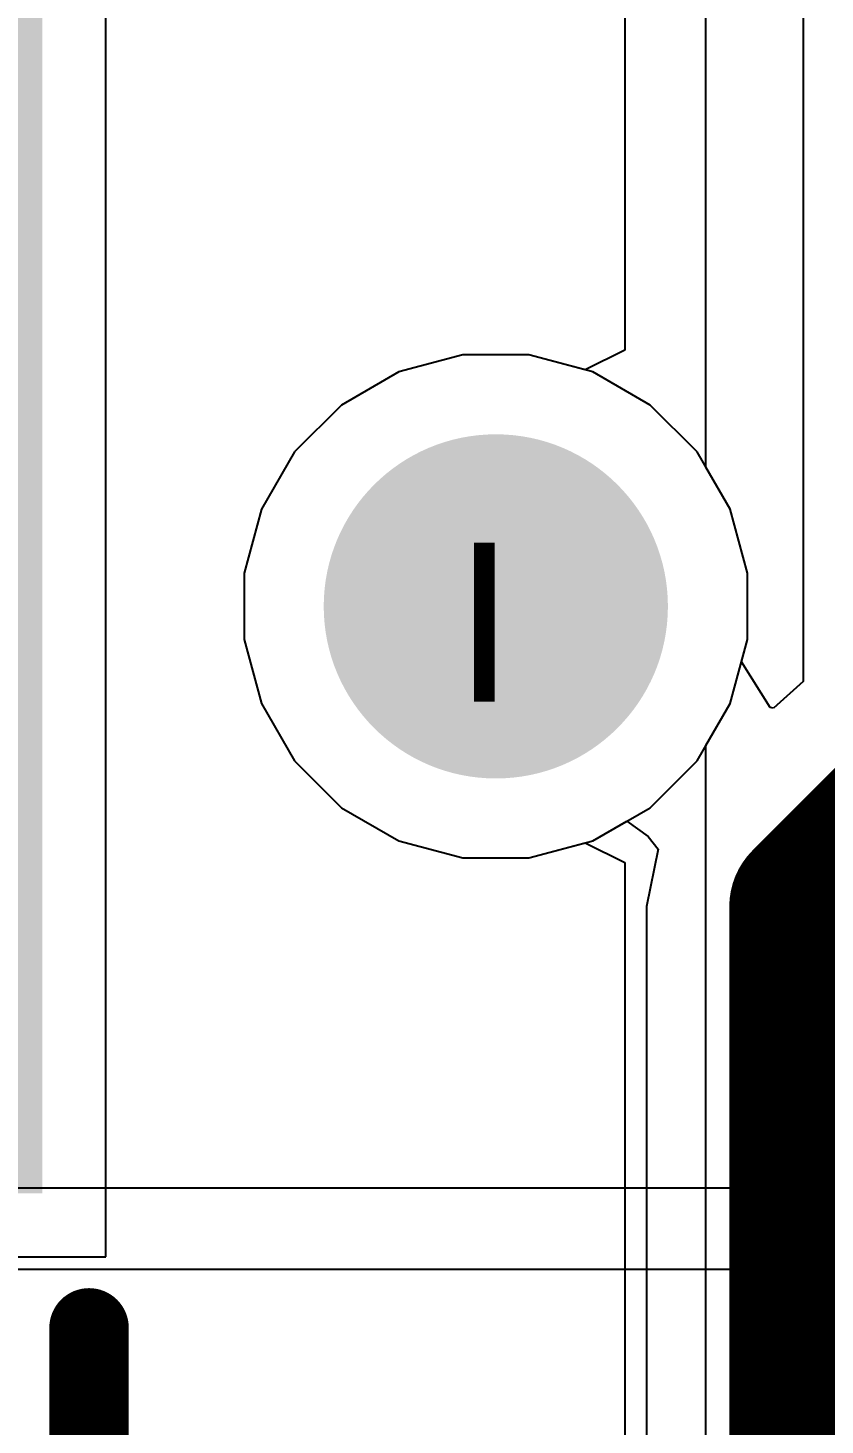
# Model space of a CAD drawing. Header units: inches. Extents: x 0 to 208, y 0 to 213.
# Drawn here: x 1.2417 to 1.342, y 2.8862 to 3.062 of the extents above; entities that cross this region are included whole.
import ezdxf

# ---------------------------------------------------------------- set-up
doc = ezdxf.new("R2010")
doc.units = ezdxf.units.IN
doc.header["$MEASUREMENT"] = 0
for name, color, linetype in [('Bottom Layer', 5, 'Continuous'), ('Bottom Solder', 6, 'Continuous'), ('Drill Drawing', 1, 'Continuous'), ('L2_GND1', 16, 'Continuous'), ('L3_SIG1', 76, 'Continuous'), ('L4_PWR', 90, 'Continuous'), ('L5_GND2', 156, 'Continuous'), ('L6_SIG2', 130, 'Continuous'), ('L7_GND3', 216, 'Continuous'), ('Pad Holes', 156, 'Continuous'), ('Top Layer', 1, 'Continuous'), ('Top Overlay', 2, 'Continuous'), ('Top Solder', 216, 'Continuous')]:
    doc.layers.add(name, color=color, linetype=linetype)
doc.styles.add('Arial', font='', dxfattribs={"height": 0.2})
doc.styles.get('Arial').set_extended_font_data('Arial')

# ---------------------------------------------------------------- blocks, each defined once
blk = doc.blocks.new('AS0B826_S78B_7H_8')
at = {"layer": 'Bottom Solder'}
h = blk.add_hatch(color=6, dxfattribs=at)
edge = h.paths.add_edge_path()
edge.add_arc((-1.6141731, 0.8614554), 0.004, 0, 360)
at = {"layer": 'Pad Holes'}
h = blk.add_hatch(color=7, dxfattribs=at)
edge = h.paths.add_edge_path()
edge.add_arc((-1.6141731, 0.8614554), 0.0216535, 0, 360)
at = {"layer": 'Top Solder'}
blk.add_hatch(color=216, dxfattribs=at).paths.add_polyline_path([(-1.7933383, 0.9943634), (-1.6712283, 0.9943634), (-1.6712283, 0.7876074), (-1.7933383, 0.7876074)])
h = blk.add_hatch(color=216, dxfattribs=at)
edge = h.paths.add_edge_path()
edge.add_arc((-1.6141731, 0.8614554), 0.004, 0, 360)
at = {"layer": 'Top Overlay'}
for points in [[(-1.6653531, 0.6764154, 0.01, 0.01, 0), (-1.6653531, 0.7706674, 0.01, 0.01, 0)], [(-1.6658614, 0.7645495, 0.0005, 0.0005, 0), (-1.6658614, 0.7685459, 0.0005, 0.0005, 0)], [(-1.6658614, 0.7572228, 0.0005, 0.0005, 0), (-1.6658614, 0.7645495, 0.0005, 0.0005, 0)]]:
    blk.add_lwpolyline(points, format="xyseb", dxfattribs=at)
for points in [[(-1.6678531, 0.7706674, 0.005, 0.005, 1), (-1.6628531, 0.7706674, 0.005, 0.005, 1)], [(-1.6659864, 0.7685459, 0.00025, 0.00025, 1), (-1.6657364, 0.7685459, 0.00025, 0.00025, 1)], [(-1.6659864, 0.7645495, 0.00025, 0.00025, 1), (-1.6657364, 0.7645495, 0.00025, 0.00025, 1)], [(-1.6659864, 0.7645495, 0.00025, 0.00025, 1), (-1.6657364, 0.7645495, 0.00025, 0.00025, 1)]]:
    blk.add_lwpolyline(points, format="xyseb", close=True, dxfattribs=at)

msp = doc.modelspace()

# ---------------------------------------------------------------- linework, layer by layer
at = {"layer": 'Bottom Layer'}
for p, q in [((1.2963985, 3.0208644), (1.288348, 3.0187072)), ((1.3047331, 3.0208644), (1.2963985, 3.0208644)), ((1.3127836, 3.0187072), (1.3047331, 3.0208644)), ((1.288348, 3.0187072), (1.2811301, 3.01454)), ((1.3200015, 3.01454), (1.3127836, 3.0187072)), ((1.2811301, 3.01454), (1.2752367, 3.0086466)), ((1.3258949, 3.0086466), (1.3200015, 3.01454)), ((1.2752367, 3.0086466), (1.2710695, 3.0014287)), ((1.3300621, 3.0014287), (1.3258949, 3.0086466)), ((1.2710695, 3.0014287), (1.2689123, 2.9933782)), ((1.3322193, 2.9933782), (1.3300621, 3.0014287)), ((1.2689123, 2.9933782), (1.2689123, 2.9850436)), ((1.3322193, 2.9850436), (1.3322193, 2.9933782)), ((1.2689123, 2.9850436), (1.2710695, 2.9769931)), ((1.3300621, 2.9769931), (1.3322193, 2.9850436)), ((1.2710695, 2.9769931), (1.2752367, 2.9697752)), ((1.3258949, 2.9697752), (1.3300621, 2.9769931)), ((1.2752367, 2.9697752), (1.2811301, 2.9638818)), ((1.3200015, 2.9638818), (1.3258949, 2.9697752)), ((1.2811301, 2.9638818), (1.288348, 2.9597146)), ((1.3127836, 2.9597146), (1.3200015, 2.9638818)), ((1.288348, 2.9597146), (1.2963985, 2.9575574)), ((1.3047331, 2.9575574), (1.3127836, 2.9597146)), ((1.2963985, 2.9575574), (1.3047331, 2.9575574))]:
    msp.add_line(p, q, dxfattribs=at)
at = {"layer": 'L2_GND1'}
for p, q in [((1.2963985, 3.0208644), (1.288348, 3.0187072)), ((1.3047331, 3.0208644), (1.2963985, 3.0208644)), ((1.3127836, 3.0187072), (1.3047331, 3.0208644)), ((1.288348, 3.0187072), (1.2811301, 3.01454)), ((1.3200015, 3.01454), (1.3127836, 3.0187072)), ((1.2811301, 3.01454), (1.2752367, 3.0086466)), ((1.3258949, 3.0086466), (1.3200015, 3.01454)), ((1.2752367, 3.0086466), (1.2710695, 3.0014287)), ((1.3300621, 3.0014287), (1.3258949, 3.0086466)), ((1.2710695, 3.0014287), (1.2689123, 2.9933782)), ((1.3322193, 2.9933782), (1.3300621, 3.0014287)), ((1.2689123, 2.9933782), (1.2689123, 2.9850436)), ((1.3322193, 2.9850436), (1.3322193, 2.9933782)), ((1.2689123, 2.9850436), (1.2710695, 2.9769931)), ((1.3300621, 2.9769931), (1.3322193, 2.9850436)), ((1.2710695, 2.9769931), (1.2752367, 2.9697752)), ((1.3258949, 2.9697752), (1.3300621, 2.9769931)), ((1.2752367, 2.9697752), (1.2811301, 2.9638818)), ((1.3200015, 2.9638818), (1.3258949, 2.9697752)), ((1.2811301, 2.9638818), (1.288348, 2.9597146)), ((1.3127836, 2.9597146), (1.3200015, 2.9638818)), ((1.288348, 2.9597146), (1.2963985, 2.9575574)), ((1.3047331, 2.9575574), (1.3127836, 2.9597146)), ((1.2963985, 2.9575574), (1.3047331, 2.9575574))]:
    msp.add_line(p, q, dxfattribs=at)
at = {"layer": 'L3_SIG1'}
for p, q in [((1.2963985, 3.0208644), (1.288348, 3.0187072)), ((1.3047331, 3.0208644), (1.2963985, 3.0208644)), ((1.3127836, 3.0187072), (1.3047331, 3.0208644)), ((1.288348, 3.0187072), (1.2811301, 3.01454)), ((1.3200015, 3.01454), (1.3127836, 3.0187072)), ((1.2811301, 3.01454), (1.2752367, 3.0086466)), ((1.3258949, 3.0086466), (1.3200015, 3.01454)), ((1.2752367, 3.0086466), (1.2710695, 3.0014287)), ((1.3300621, 3.0014287), (1.3258949, 3.0086466)), ((1.2710695, 3.0014287), (1.2689123, 2.9933782)), ((1.3322193, 2.9933782), (1.3300621, 3.0014287)), ((1.2689123, 2.9933782), (1.2689123, 2.9850436)), ((1.3322193, 2.9850436), (1.3322193, 2.9933782)), ((1.2689123, 2.9850436), (1.2710695, 2.9769931)), ((1.3300621, 2.9769931), (1.3322193, 2.9850436)), ((1.2710695, 2.9769931), (1.2752367, 2.9697752)), ((1.3258949, 2.9697752), (1.3300621, 2.9769931)), ((1.2752367, 2.9697752), (1.2811301, 2.9638818)), ((1.3200015, 2.9638818), (1.3258949, 2.9697752)), ((1.2811301, 2.9638818), (1.288348, 2.9597146)), ((1.3127836, 2.9597146), (1.3200015, 2.9638818)), ((1.288348, 2.9597146), (1.2963985, 2.9575574)), ((1.3047331, 2.9575574), (1.3127836, 2.9597146)), ((1.2963985, 2.9575574), (1.3047331, 2.9575574)), ((1.3521199, 2.916), (0.8062099, 2.916)), ((0.8062099, 2.9058041), (1.350189, 2.9058041))]:
    msp.add_line(p, q, dxfattribs=at)
at = {"layer": 'L4_PWR'}
for p, q in [((1.3168041, 3.2570409), (1.3168041, 3.0214448)), ((1.327, 3.0067325), (1.327, 3.2570409)), ((1.2963985, 3.0208644), (1.288348, 3.0187072)), ((1.3047331, 3.0208644), (1.2963985, 3.0208644)), ((1.311804, 3.0189697), (1.3047331, 3.0208644)), ((1.3168041, 3.0214448), (1.311804, 3.0189697)), ((1.288348, 3.0187072), (1.2811301, 3.01454)), ((1.2811301, 3.01454), (1.2752367, 3.0086466)), ((1.2752367, 3.0086466), (1.2710695, 3.0014287)), ((1.3300621, 3.0014287), (1.327, 3.0067325)), ((1.2710695, 3.0014287), (1.2689123, 2.9933782)), ((1.3322193, 2.9933782), (1.3300621, 3.0014287)), ((1.2689123, 2.9933782), (1.2689123, 2.9850436)), ((1.3322193, 2.9850436), (1.3322193, 2.9933782)), ((1.2689123, 2.9850436), (1.2710695, 2.9769931)), ((1.3300621, 2.9769931), (1.3322193, 2.9850436)), ((1.2710695, 2.9769931), (1.2752367, 2.9697752)), ((1.327, 2.9716893), (1.3300621, 2.9769931)), ((1.327, 2.7961689), (1.327, 2.9716893)), ((1.2752367, 2.9697752), (1.2811301, 2.9638818)), ((1.2811301, 2.9638818), (1.288348, 2.9597146)), ((1.288348, 2.9597146), (1.2963985, 2.9575574)), ((1.3047331, 2.9575574), (1.311804, 2.9594521)), ((1.311804, 2.9594521), (1.3168041, 2.956977)), ((1.2963985, 2.9575574), (1.3047331, 2.9575574)), ((1.3168041, 2.956977), (1.3168041, 2.7961689))]:
    msp.add_line(p, q, dxfattribs=at)
at = {"layer": 'L5_GND2'}
for p, q in [((1.2963985, 3.0208644), (1.288348, 3.0187072)), ((1.3047331, 3.0208644), (1.2963985, 3.0208644)), ((1.3127836, 3.0187072), (1.3047331, 3.0208644)), ((1.288348, 3.0187072), (1.2811301, 3.01454)), ((1.3200015, 3.01454), (1.3127836, 3.0187072)), ((1.2811301, 3.01454), (1.2752367, 3.0086466)), ((1.3258949, 3.0086466), (1.3200015, 3.01454)), ((1.2752367, 3.0086466), (1.2710695, 3.0014287)), ((1.3300621, 3.0014287), (1.3258949, 3.0086466)), ((1.2710695, 3.0014287), (1.2689123, 2.9933782)), ((1.3322193, 2.9933782), (1.3300621, 3.0014287)), ((1.2689123, 2.9933782), (1.2689123, 2.9850436)), ((1.3322193, 2.9850436), (1.3322193, 2.9933782)), ((1.2689123, 2.9850436), (1.2710695, 2.9769931)), ((1.3300621, 2.9769931), (1.3322193, 2.9850436)), ((1.2710695, 2.9769931), (1.2752367, 2.9697752)), ((1.3258949, 2.9697752), (1.3300621, 2.9769931)), ((1.2752367, 2.9697752), (1.2811301, 2.9638818)), ((1.3200015, 2.9638818), (1.3258949, 2.9697752)), ((1.2811301, 2.9638818), (1.288348, 2.9597146)), ((1.3127836, 2.9597146), (1.3200015, 2.9638818)), ((1.288348, 2.9597146), (1.2963985, 2.9575574)), ((1.3047331, 2.9575574), (1.3127836, 2.9597146)), ((1.2963985, 2.9575574), (1.3047331, 2.9575574))]:
    msp.add_line(p, q, dxfattribs=at)
at = {"layer": 'L6_SIG2'}
for p, q in [((1.2963985, 3.0208644), (1.288348, 3.0187072)), ((1.3047331, 3.0208644), (1.2963985, 3.0208644)), ((1.3127836, 3.0187072), (1.3047331, 3.0208644)), ((1.288348, 3.0187072), (1.2811301, 3.01454)), ((1.3200015, 3.01454), (1.3127836, 3.0187072)), ((1.2811301, 3.01454), (1.2752367, 3.0086466)), ((1.3258949, 3.0086466), (1.3200015, 3.01454)), ((1.2752367, 3.0086466), (1.2710695, 3.0014287)), ((1.3300621, 3.0014287), (1.3258949, 3.0086466)), ((1.2710695, 3.0014287), (1.2689123, 2.9933782)), ((1.3322193, 2.9933782), (1.3300621, 3.0014287)), ((1.2689123, 2.9933782), (1.2689123, 2.9850436)), ((1.3322193, 2.9850436), (1.3322193, 2.9933782)), ((1.2689123, 2.9850436), (1.2710695, 2.9769931)), ((1.3300621, 2.9769931), (1.3322193, 2.9850436)), ((1.2710695, 2.9769931), (1.2752367, 2.9697752)), ((1.3258949, 2.9697752), (1.3300621, 2.9769931)), ((1.2752367, 2.9697752), (1.2811301, 2.9638818)), ((1.3200015, 2.9638818), (1.3258949, 2.9697752)), ((1.2811301, 2.9638818), (1.288348, 2.9597146)), ((1.3127836, 2.9597146), (1.3200015, 2.9638818)), ((1.288348, 2.9597146), (1.2963985, 2.9575574)), ((1.3047331, 2.9575574), (1.3127836, 2.9597146)), ((1.2963985, 2.9575574), (1.3047331, 2.9575574))]:
    msp.add_line(p, q, dxfattribs=at)
at = {"layer": 'L7_GND3'}
for p, q in [((1.2963985, 3.0208644), (1.288348, 3.0187072)), ((1.3047331, 3.0208644), (1.2963985, 3.0208644)), ((1.3127836, 3.0187072), (1.3047331, 3.0208644)), ((1.288348, 3.0187072), (1.2811301, 3.01454)), ((1.3200015, 3.01454), (1.3127836, 3.0187072)), ((1.2811301, 3.01454), (1.2752367, 3.0086466)), ((1.3258949, 3.0086466), (1.3200015, 3.01454)), ((1.2752367, 3.0086466), (1.2710695, 3.0014287)), ((1.3300621, 3.0014287), (1.3258949, 3.0086466)), ((1.2710695, 3.0014287), (1.2689123, 2.9933782)), ((1.3322193, 2.9933782), (1.3300621, 3.0014287)), ((1.2689123, 2.9933782), (1.2689123, 2.9850436)), ((1.3322193, 2.9850436), (1.3322193, 2.9933782)), ((1.2689123, 2.9850436), (1.2710695, 2.9769931)), ((1.3300621, 2.9769931), (1.3322193, 2.9850436)), ((1.2710695, 2.9769931), (1.2752367, 2.9697752)), ((1.3258949, 2.9697752), (1.3300621, 2.9769931)), ((1.2752367, 2.9697752), (1.2811301, 2.9638818)), ((1.3200015, 2.9638818), (1.3258949, 2.9697752)), ((1.2811301, 2.9638818), (1.288348, 2.9597146)), ((1.3127836, 2.9597146), (1.3200015, 2.9638818)), ((1.288348, 2.9597146), (1.2963985, 2.9575574)), ((1.3047331, 2.9575574), (1.3127836, 2.9597146)), ((1.2963985, 2.9575574), (1.3047331, 2.9575574))]:
    msp.add_line(p, q, dxfattribs=at)
at = {"layer": 'Top Layer'}
for p, q in [((1.2515106, 2.9073629), (1.2515106, 3.1301189)), ((1.339224, 3.0776362), (1.339224, 2.9797545)), ((1.2963985, 3.0208644), (1.288348, 3.0187072)), ((1.3047331, 3.0208644), (1.2963985, 3.0208644)), ((1.3127836, 3.0187072), (1.3047331, 3.0208644)), ((1.288348, 3.0187072), (1.2811301, 3.01454)), ((1.3200015, 3.01454), (1.3127836, 3.0187072)), ((1.2811301, 3.01454), (1.2752367, 3.0086466)), ((1.3258949, 3.0086466), (1.3200015, 3.01454)), ((1.2752367, 3.0086466), (1.2710695, 3.0014287)), ((1.3300621, 3.0014287), (1.3258949, 3.0086466)), ((1.2710695, 3.0014287), (1.2689123, 2.9933782)), ((1.3322193, 2.9933782), (1.3300621, 3.0014287)), ((1.2689123, 2.9933782), (1.2689123, 2.9850436)), ((1.3322193, 2.9850436), (1.3322193, 2.9933782)), ((1.2689123, 2.9850436), (1.2710695, 2.9769931)), ((1.3314633, 2.9822222), (1.3322193, 2.9850436)), ((1.3351046, 2.9764932), (1.3314633, 2.9822222)), ((1.339224, 2.9797545), (1.3355242, 2.9764183)), ((1.2710695, 2.9769931), (1.2752367, 2.9697752)), ((1.3355242, 2.9764183), (1.3351046, 2.9764932)), ((1.2752367, 2.9697752), (1.2811301, 2.9638818)), ((1.2811301, 2.9638818), (1.288348, 2.9597146)), ((1.3127836, 2.9597146), (1.3170489, 2.9621772)), ((1.3170489, 2.9621772), (1.3197195, 2.9602354)), ((1.288348, 2.9597146), (1.2963985, 2.9575574)), ((1.3047331, 2.9575574), (1.3127836, 2.9597146)), ((1.3197195, 2.9602354), (1.3209851, 2.9586762)), ((1.2963985, 2.9575574), (1.3047331, 2.9575574)), ((1.3209851, 2.9586762), (1.319544, 2.9514309)), ((1.319544, 2.9514309), (1.319544, 2.8415731)), ((1.1134006, 2.9073629), (1.2515106, 2.9073629))]:
    msp.add_line(p, q, dxfattribs=at)
for points in [[(1.3399358, 2.9514309, 0.02, 0.02, 0), (1.3596158, 2.9711109, 0.02, 0.02, 0)], [(1.3399358, 2.8415731, 0.02, 0.02, 0), (1.3399358, 2.9514309, 0.02, 0.02, 0)]]:
    msp.add_lwpolyline(points, format="xyseb", dxfattribs=at)
msp.add_lwpolyline([(1.3349358, 2.9514309, 0.01, 0.01, 1), (1.3449358, 2.9514309, 0.01, 0.01, 1)], format="xyseb", close=True, dxfattribs=at)
msp.add_lwpolyline([(1.3349358, 2.9514309, 0.01, 0.01, 1), (1.3449358, 2.9514309, 0.01, 0.01, 1)], format="xyseb", close=True, dxfattribs=at)

# ---------------------------------------------------------------- block references
msp.add_blockref('AS0B826_S78B_7H_8', (2.9147389, 2.1277555))

# ---------------------------------------------------------------- texts
at = {"layer": 'Drill Drawing', "style": 'Arial'}
msp.add_text('I', height=0.02, dxfattribs=at).set_placement((1.2952336, 2.9772142))

doc.saveas('drawing.dxf')
